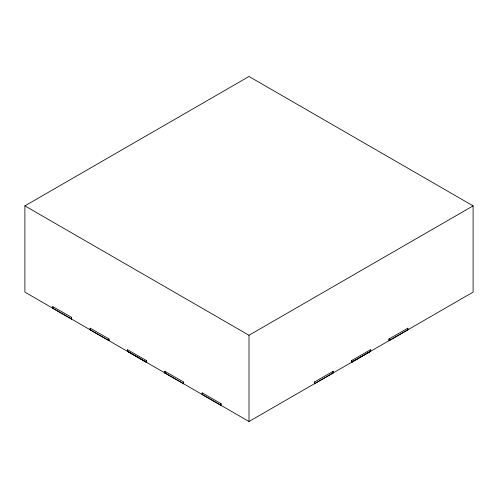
<?xml version="1.0" encoding="UTF-8"?>
<svg xmlns="http://www.w3.org/2000/svg" width="498" height="498" viewBox="0 0 498 498"><rect width="100%" height="100%" fill="white"/><g stroke="black" fill="none" stroke-linecap="round" stroke-linejoin="round"><path stroke-width="0.75" d="M24.9 205.873L249 76.487L473.1 205.873L473.1 292.127L249 421.513L24.9 292.127L24.9 205.873L249 335.254L473.1 205.873M52.838 306.619L52.838 308.343L52.838 306.619L71.588 317.357L71.588 319.081L52.838 308.343M71.588 317.357L71.513 319.125M90.188 328.182L90.188 329.906L90.188 328.182L108.938 338.92L108.938 340.644L90.188 329.906M108.938 338.92L108.863 340.688M127.538 349.745L127.538 351.47L127.538 349.745L146.288 360.484L146.288 362.208L127.538 351.47M146.288 360.484L146.213 362.251M164.888 371.309L164.888 373.033L164.888 371.309L183.638 382.047L183.638 383.777L164.888 373.033M183.638 382.047L183.563 383.815M202.238 392.872L202.238 394.597L202.238 392.872L220.988 403.61L220.988 405.341L202.238 394.597M220.988 403.61L220.913 405.384M314.363 382.047L333.112 371.309L333.112 373.033L314.437 383.815L314.363 382.047L314.437 383.815M351.713 360.484L370.462 349.745L370.462 351.47L351.787 362.251L351.713 360.484L351.787 362.251M389.063 338.92L407.812 328.182L407.812 329.906L389.137 340.688L389.063 338.92L389.137 340.688M351.638 362.171L370.313 351.383M407.812 328.182L407.812 329.906M370.462 349.745L370.462 351.47M333.112 371.309L333.112 373.033M127.687 351.383L146.362 362.171M249 335.254L249 421.513"/></g></svg>
